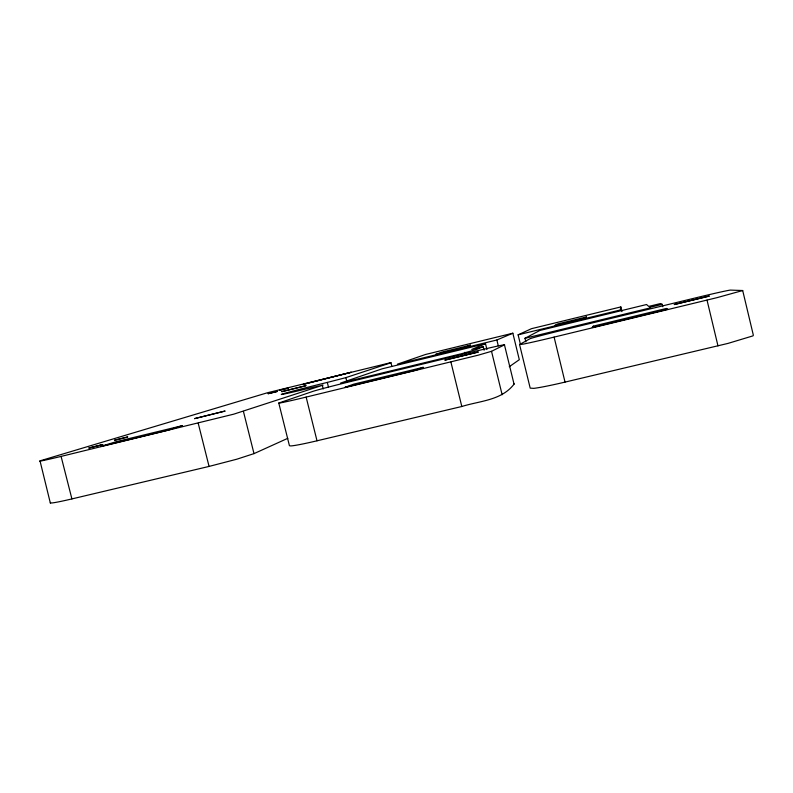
<?xml version="1.0" encoding="UTF-8"?>
<svg xmlns="http://www.w3.org/2000/svg" width="793" height="793" viewBox="0 0 793 793"><rect width="100%" height="100%" fill="white"/><g stroke="black" fill="none" stroke-linecap="round" stroke-linejoin="round"><path stroke-width="1.19" d="M518.116 334.834L531.488 328.679L620.84 306.931L620.215 310.004L518.116 334.834L520.386 344.162M278.779 403.042L280.048 402.943A36.765 0.833 -13.9 0 0 306.138 397.095L478.169 355.185L491.521 351.309L504.576 344.806A33.574 0.704 -13.8 0 0 475.592 351.22L350.774 381.492A33.187 0.684 -13.9 0 0 312.819 391.395L278.779 403.042L289.435 445.725L290.763 445.924A36.736 1.992 -14.1 0 0 317.012 440.799L461.813 406.502C479.844 400.832 501.553 400.534 514.052 384.149L514.122 383.901A33.544 1.685 -13.7 0 0 513.636 383.792M287.809 438.311L253.998 453.626L236.81 459.206L209.065 466.423L71.905 498.916A36.944 1.834 -14.6 0 1 50.316 502.96L50.603 502.395M50.316 502.96L40.007 460.852L267.489 392.743L389.442 362.976L390.939 362.688L391.851 366.297M742.694 290.525L717.001 297.653L554.099 337.104A37.737 0.882 -13.7 0 1 523.053 344.152L519.564 344.539L530.19 388.134L533.828 388.362A37.697 2.111 -13.5 0 0 565.032 382.097L727.944 343.419L752.963 335.875L753.35 335.211L742.694 290.525L730.323 290.099A35.031 0.724 -13.6 0 0 695.104 297.999L564.289 329.729A34.059 0.714 -13.7 0 0 529.863 338.789L519.564 344.539M509.265 366.713L519.306 359.695L512.853 333.209L425.544 354.471L397.442 364.165L496.864 339.989L512.853 333.209M525.848 341.882L524.976 338.294L539.874 330.453L646.563 304.522L648.704 306.415L660.599 303.531L662.205 304.353L662.779 306.722M484.107 350.209L483.224 346.63L476.871 349.366L461.239 353.797L340.623 383.059L382.276 368.785L485.504 343.696L486.932 349.525M485.504 343.696L471.766 349.416L483.224 346.63M39.65 461.149A36.974 0.763 -14.1 0 0 61.091 456.411L233.717 414.174L323.098 385.111L310.232 387.965A38.798 0.664 -13.9 0 1 282.239 394.071A38.798 0.664 -13.9 0 1 327.301 382.414L345.619 377.706L390.979 362.758M662.205 304.353L649.774 307.367L650.349 307.872L524.976 338.294M61.091 456.411L71.905 498.916M243.421 411.389L253.998 453.626M198.21 423.224L209.065 466.423M306.138 397.095L317.012 440.799M345.887 377.617L347.066 382.375M327.301 382.414L328.5 387.222M322.305 385.388L323.197 388.976M464.906 352.27L465.501 354.679M450.91 362.054L461.813 406.502M504.477 344.925L514.052 384.149M496.864 339.989L498.282 345.807M491.521 351.309L502.138 394.736M554.099 337.104L565.032 382.097M620.84 306.931L621.96 311.59M707.019 300.101L717.972 345.867M445.022 360.091L478.149 352.062L445.022 360.091M88.895 448.005L102.723 444.566L88.895 448.005M593.293 326.151L592.242 327.499L667.845 309.201L666.467 308.437L593.293 326.151M586.423 316.972L584.986 318.142L554.922 325.457L557.429 324.03L586.423 316.972M709.15 296.096L674.328 304.532L709.15 296.096M423.155 367.328L416.573 369.994L344.955 387.331L353.728 384.149L423.155 367.328M305.91 385.695L281.862 391.643L305.91 385.695M470.477 345.173L464.807 347.364L435.526 354.481L442.207 352.052L470.477 345.173M288.474 388.045L279.711 390.206L288.474 388.045M224.944 411.081L194.572 418.615L224.944 411.081M277.223 391.464L268.163 393.705L277.223 391.464M127.673 436.973L114.539 440.234L127.673 436.973M182.449 425.633L168.413 430.074L100.533 446.499L116.541 441.592L182.449 425.633M351.121 372.284L303.313 384.318L351.121 372.284"/></g></svg>
